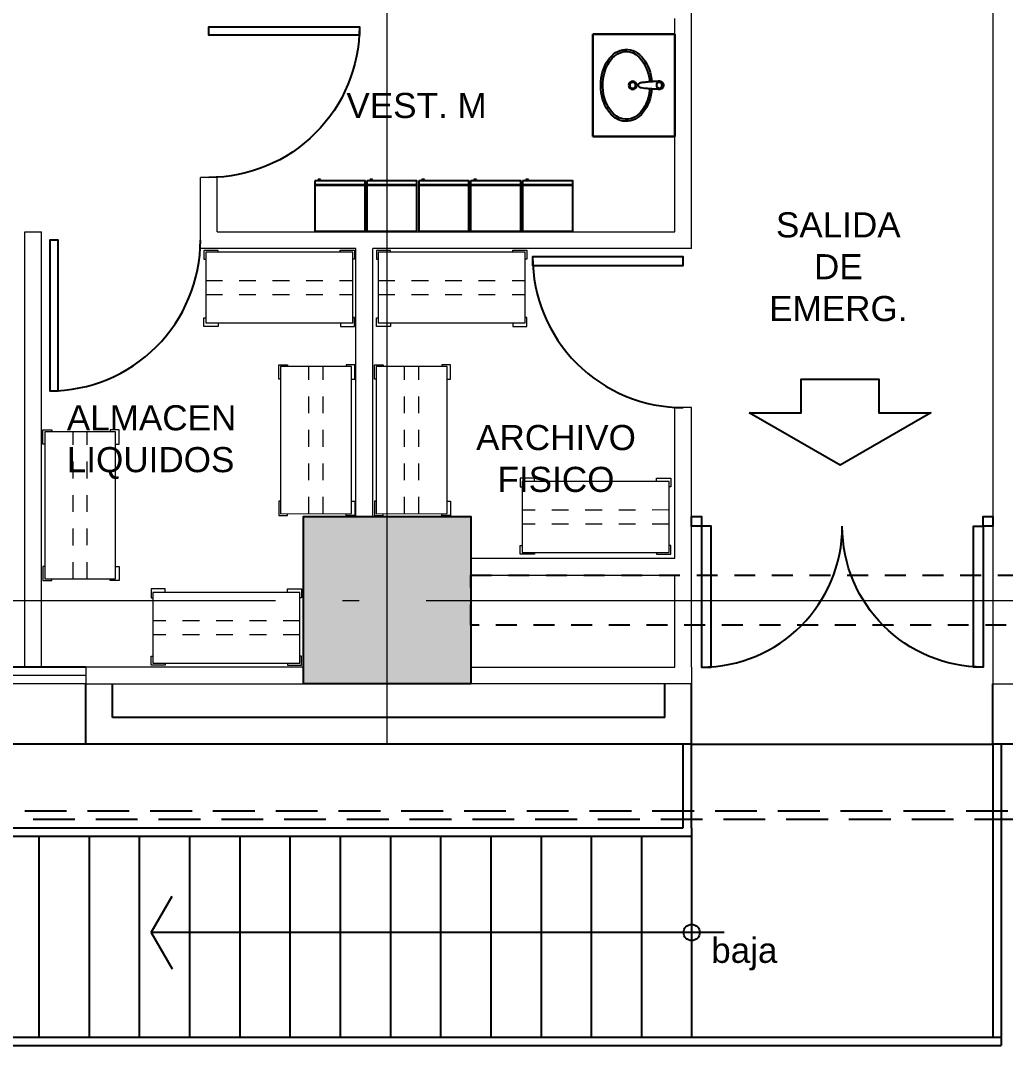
# Model space of a CAD drawing. Header units: metres. Extents: x -22 to 564, y 0 to 143.
# Drawn here: x 323.42 to 329.3, y 31.37 to 37.49 of the extents above; entities that cross this region are included whole.
import ezdxf

# ---------------------------------------------------------------- set-up
doc = ezdxf.new("R2010")
doc.units = ezdxf.units.M
for name, pattern in [('EJES630', [6.3, 5.5, -0.4, 0, -0.4]), ('XREF 3N NEURO-ONCOLOGIA$0$CONTINU', [0]), ('XREF 3N NEURO-ONCOLOGIA$0$DASHED2', [0.375, 0.25, -0.125]), ('XREF 3N NEURO-ONCOLOGIA$0$HIDDEN2', [0.1875, 0.125, -0.0625]), ('XREF 3N NEURO-ONCOLOGIA$0$PDF_IMPORT', [1, 0.8, -0.2])]:
    doc.linetypes.add(name, pattern=pattern)
for name, color, linetype, lineweight in [('EJES', 11, 'EJES630', 0), ('XREF 3N NEURO-ONCOLOGIA$0$HERRERIAS', 1, 'Continuous', 18), ('XREF 3N NEURO-ONCOLOGIA$0$MUROS DE TABLAROCA', 150, 'Continuous', 13)]:
    doc.layers.add(name, color=color, linetype=linetype, lineweight=lineweight)
for name, color, linetype in [('TEXTO', 7, 'Continuous'), ('XREF 3N NEURO-ONCOLOGIA$0$-CG-M-WALL', 7, 'Continuous'), ('XREF 3N NEURO-ONCOLOGIA$0$CANCELES', 1, 'Continuous'), ('XREF 3N NEURO-ONCOLOGIA$0$COLUMNAS', 6, 'Continuous'), ('XREF 3N NEURO-ONCOLOGIA$0$CONTRAVENTEOS', 6, 'XREF 3N NEURO-ONCOLOGIA$0$HIDDEN2'), ('XREF 3N NEURO-ONCOLOGIA$0$ELEVADOR Y ESC', 8, 'Continuous'), ('XREF 3N NEURO-ONCOLOGIA$0$LAMINA MULTIPERFORADA', 9, 'Continuous'), ('XREF 3N NEURO-ONCOLOGIA$0$MOBILIARIO', 161, 'Continuous'), ('XREF 3N NEURO-ONCOLOGIA$0$MOBILIARIO FIJO', 40, 'Continuous'), ('XREF 3N NEURO-ONCOLOGIA$0$MUROS BAJOS', 2, 'Continuous'), ('XREF 3N NEURO-ONCOLOGIA$0$NOVIDESA', 11, 'Continuous'), ('XREF 3N NEURO-ONCOLOGIA$0$PUERTAS', 253, 'Continuous')]:
    doc.layers.add(name, color=color, linetype=linetype)
doc.styles.add('100 HM 15', font='arial.ttf', dxfattribs={"height": 0.15})
doc.styles.add('100 SUBTITULOS 30', font='arial.ttf', dxfattribs={"height": 0.3})

# ---------------------------------------------------------------- blocks, each defined once
blk = doc.blocks.new('XREF 3N NEURO-ONCOLOGIA$0$C-1')
at = {"layer": 'XREF 3N NEURO-ONCOLOGIA$0$-CG-M-WALL', "true_color": 0x636466}
h = blk.add_hatch(color=251, dxfattribs=at)
h.dxf.hatch_style = 1
h.paths.add_polyline_path([(-0.5, -0.5), (-0.5, 0.5), (0.5, 0.5), (0.5, -0.5)])
blk.add_lwpolyline([(-0.5, -0.5), (-0.5, 0.5), (0.5, 0.5), (0.5, -0.5)], close=True)
blk = doc.blocks.new('XREF 3N NEURO-ONCOLOGIA$0$CASILLDO')
for p, q in [((-0.15, -0.276), (0.15, -0.276)), ((-0.1304, -0.3), (-0.1304, -0.3092)), ((-0.1154, -0.3), (-0.1154, -0.3092)), ((-0.1154, -0.3092), (-0.1304, -0.3092))]:
    blk.add_line(p, q)
blk.add_lwpolyline([(-0.15, -0.3), (-0.15, 0), (0.15, 0), (0.15, -0.3)], close=True)
blk.add_lwpolyline([(-0.15, -0.28), (0.15, -0.28)])
blk = doc.blocks.new('XREF 3N NEURO-ONCOLOGIA$0$A$Ce8e868ac')
at = {"layer": 'XREF 3N NEURO-ONCOLOGIA$0$MOBILIARIO', "lineweight": 0}
for points in [[(0.3289, 0.1603), (0.3078, 0.1603), (0.3077, 0.2449), (0.3607, 0.2449), (0.3607, 0.2343)], [(0.7522, 0.1603), (0.7628, 0.1603), (0.7628, 0.245), (0.7099, 0.245), (0.7099, 0.2344)], [(0.329, -0.57), (0.3079, -0.57), (0.3079, -0.6546), (0.3608, -0.6546), (0.3608, -0.644)], [(0.7523, -0.5699), (0.7629, -0.5699), (0.7629, -0.6546), (0.71, -0.6546), (0.71, -0.644)]]:
    blk.add_lwpolyline(points, dxfattribs=at)
blk.add_lwpolyline([(0.3289, 0.2343), (0.7522, 0.2344), (0.7523, -0.644), (0.329, -0.644)], close=True, dxfattribs=at)
at = {"layer": 'XREF 3N NEURO-ONCOLOGIA$0$MOBILIARIO', "linetype": 'XREF 3N NEURO-ONCOLOGIA$0$PDF_IMPORT', "lineweight": 0, "ltscale": 0.031748}
for points in [[(0.4984, -0.644), (0.4982, 0.2344)], [(0.583, -0.644), (0.5829, 0.2344)]]:
    blk.add_lwpolyline(points, dxfattribs=at)
blk = doc.blocks.new('XREF 3N NEURO-ONCOLOGIA$0$XR-02$0$LAVABO.NORMATIVO')
at = {"layer": 'XREF 3N NEURO-ONCOLOGIA$0$MOBILIARIO FIJO'}
for p, q in [((-0.305, -0.49), (-0.305, 0)), ((-0.305, 0), (0.305, 0)), ((0.305, 0), (-0.305, 0)), ((-0.305, 0), (-0.305, -0.49)), ((0.305, -0.49), (0.305, 0)), ((0.305, 0), (0.305, -0.49)), ((0.305, -0.49), (-0.305, -0.49)), ((-0.305, -0.49), (0.305, -0.49))]:
    blk.add_line(p, q, dxfattribs=at)
at = {"layer": 'XREF 3N NEURO-ONCOLOGIA$0$MOBILIARIO FIJO', "linetype": 'ByBlock'}
for p, q in [((-0.0243, -0.0921), (-0.0244, -0.0934)), ((-0.0244, -0.0934), (-0.0244, -0.0942)), ((-0.0244, -0.0942), (-0.0243, -0.0949)), ((-0.024, -0.0894), (-0.0243, -0.0921)), ((-0.0243, -0.0949), (-0.0243, -0.0955)), ((-0.0243, -0.0955), (-0.0243, -0.096)), ((-0.0243, -0.096), (-0.0242, -0.0966)), ((-0.0242, -0.0966), (-0.0241, -0.0974)), ((-0.0241, -0.0974), (-0.0239, -0.0984)), ((-0.0234, -0.087), (-0.024, -0.0894)), ((-0.0239, -0.0984), (-0.0238, -0.0992)), ((-0.0238, -0.0992), (-0.0236, -0.1)), ((-0.0236, -0.1), (-0.0234, -0.1008)), ((-0.0227, -0.0847), (-0.0234, -0.087)), ((-0.0234, -0.1008), (-0.0231, -0.1015)), ((-0.0231, -0.1015), (-0.023, -0.1019)), ((-0.023, -0.1019), (-0.023, -0.1049)), ((-0.023, -0.1049), (-0.0228, -0.1112)), ((-0.0228, -0.1112), (-0.0227, -0.115)), ((-0.0216, -0.0822), (-0.0227, -0.0847)), ((-0.0227, -0.115), (-0.0225, -0.1194)), ((-0.0225, -0.1194), (-0.0223, -0.124)), ((-0.0202, -0.0798), (-0.0216, -0.0822)), ((-0.0191, -0.0783), (-0.0202, -0.0798)), ((-0.0172, -0.0761), (-0.0191, -0.0783)), ((-0.0151, -0.0741), (-0.0172, -0.0761)), ((-0.0135, -0.073), (-0.0151, -0.0741)), ((-0.0112, -0.0715), (-0.0135, -0.073)), ((-0.0091, -0.0705), (-0.0112, -0.0715)), ((-0.0068, -0.0696), (-0.0091, -0.0705)), ((-0.0048, -0.069), (-0.0068, -0.0696)), ((-0.0037, -0.0688), (-0.0048, -0.069)), ((-0.0023, -0.0686), (-0.0037, -0.0688)), ((-0.0007, -0.0684), (-0.0023, -0.0686)), ((0.001, -0.0684), (-0.0007, -0.0684)), ((0.0022, -0.0684), (0.001, -0.0684)), ((0.0031, -0.0685), (0.0022, -0.0684)), ((0.0044, -0.0686), (0.0031, -0.0685)), ((0.0064, -0.0689), (0.0044, -0.0686)), ((0.0074, -0.0692), (0.0064, -0.0689)), ((0.0089, -0.0696), (0.0074, -0.0692)), ((0.0104, -0.0702), (0.0089, -0.0696)), ((0.012, -0.0709), (0.0104, -0.0702)), ((0.0135, -0.0717), (0.012, -0.0709)), ((0.015, -0.0726), (0.0135, -0.0717)), ((0.0161, -0.0734), (0.015, -0.0726)), ((0.0174, -0.0743), (0.0161, -0.0734)), ((0.0185, -0.0753), (0.0174, -0.0743)), ((0.0196, -0.0765), (0.0185, -0.0753)), ((0.0205, -0.0775), (0.0196, -0.0765)), ((0.0216, -0.0789), (0.0205, -0.0775)), ((0.0223, -0.08), (0.0216, -0.0789)), ((0.0229, -0.0809), (0.0223, -0.08)), ((0.0236, -0.0821), (0.0229, -0.0809)), ((0.0242, -0.0833), (0.0236, -0.0821)), ((0.0247, -0.0847), (0.0242, -0.0833)), ((0.0243, -0.1254), (0.0246, -0.1195)), ((0.0246, -0.1195), (0.0248, -0.1123)), ((0.0251, -0.0858), (0.0247, -0.0847)), ((0.0248, -0.1123), (0.025, -0.1082)), ((0.025, -0.1082), (0.0251, -0.1019)), ((0.0253, -0.0863), (0.0251, -0.0858)), ((0.0251, -0.1019), (0.0257, -0.0997)), ((0.0251, -0.1019), (0.0251, -0.1019)), ((0.0257, -0.0876), (0.0253, -0.0863)), ((0.0259, -0.0887), (0.0257, -0.0876)), ((0.0257, -0.0997), (0.0262, -0.0967)), ((0.0262, -0.0904), (0.0259, -0.0887)), ((0.0264, -0.0923), (0.0262, -0.0904)), ((0.0262, -0.0967), (0.0264, -0.0945)), ((0.0264, -0.0945), (0.0264, -0.0923)), ((-0.0223, -0.124), (-0.0221, -0.1293)), ((-0.0221, -0.1293), (-0.0218, -0.1342)), ((-0.0218, -0.1342), (-0.0215, -0.1396)), ((-0.0215, -0.1396), (-0.0213, -0.1434)), ((-0.0213, -0.1434), (-0.0211, -0.1459)), ((-0.0211, -0.1459), (-0.0209, -0.1491)), ((-0.0209, -0.1491), (-0.0206, -0.1522)), ((-0.0206, -0.1522), (-0.0204, -0.1555)), ((-0.0204, -0.1555), (-0.0201, -0.1589)), ((-0.0201, -0.1589), (-0.0196, -0.1649)), ((-0.0196, -0.1649), (-0.0189, -0.1721)), ((-0.0189, -0.1721), (-0.0181, -0.1789)), ((-0.0181, -0.1789), (-0.0169, -0.19)), ((0.0195, -0.185), (0.0198, -0.1825)), ((0.0198, -0.1825), (0.02, -0.1804)), ((0.02, -0.1804), (0.0208, -0.1735)), ((0.0208, -0.1735), (0.0214, -0.1673)), ((0.0214, -0.1673), (0.0222, -0.1578)), ((0.0222, -0.1578), (0.0226, -0.1532)), ((0.0226, -0.1532), (0.0229, -0.1491)), ((0.0229, -0.1491), (0.0233, -0.1442)), ((0.0233, -0.1442), (0.0238, -0.1353)), ((0.0238, -0.1353), (0.0241, -0.1299)), ((0.0241, -0.1299), (0.0243, -0.1254)), ((-0.0169, -0.19), (-0.0157, -0.1988)), ((-0.0157, -0.1988), (-0.015, -0.204)), ((-0.015, -0.204), (-0.0149, -0.2046)), ((-0.0149, -0.2046), (-0.0147, -0.2056)), ((-0.0147, -0.2056), (-0.0145, -0.2063)), ((-0.0145, -0.2063), (-0.0143, -0.2071)), ((-0.0143, -0.2071), (-0.0138, -0.2082)), ((-0.0138, -0.2082), (-0.0133, -0.2094)), ((-0.0133, -0.2094), (-0.0126, -0.2105)), ((-0.0126, -0.2105), (-0.0117, -0.2117)), ((-0.0117, -0.2117), (-0.0102, -0.2135)), ((-0.0102, -0.2135), (-0.0089, -0.2146)), ((-0.0089, -0.2146), (-0.0077, -0.2154)), ((-0.0077, -0.2154), (-0.0065, -0.2161)), ((-0.0065, -0.2161), (-0.0048, -0.2169)), ((-0.0048, -0.2169), (-0.0035, -0.2173)), ((-0.0035, -0.2173), (-0.002, -0.2177)), ((-0.002, -0.2177), (-0.0008, -0.2179)), ((-0.0008, -0.2179), (0.0008, -0.218)), ((0.0008, -0.218), (0.0027, -0.2179)), ((0.0027, -0.2179), (0.0037, -0.2177)), ((0.0037, -0.2177), (0.0056, -0.2173)), ((0.0056, -0.2173), (0.0072, -0.2168)), ((0.0072, -0.2168), (0.0088, -0.216)), ((0.0088, -0.216), (0.0106, -0.2149)), ((0.0106, -0.2149), (0.0116, -0.214)), ((0.0116, -0.214), (0.0128, -0.2129)), ((0.0128, -0.2129), (0.014, -0.2114)), ((0.014, -0.2114), (0.0152, -0.2097)), ((0.0152, -0.2097), (0.0162, -0.2076)), ((0.0162, -0.2076), (0.0167, -0.2057)), ((0.0167, -0.2057), (0.017, -0.2046)), ((0.017, -0.2046), (0.0173, -0.2024)), ((0.0173, -0.2024), (0.0176, -0.2004)), ((0.0176, -0.2004), (0.0179, -0.1983)), ((0.0179, -0.1983), (0.0182, -0.196)), ((0.0182, -0.196), (0.0184, -0.194)), ((0.0184, -0.194), (0.0187, -0.1919)), ((0.0187, -0.1919), (0.0189, -0.19)), ((0.0189, -0.19), (0.0191, -0.1882)), ((0.0191, -0.1882), (0.0195, -0.185))]:
    blk.add_line(p, q, dxfattribs=at)
at = {"layer": 'XREF 3N NEURO-ONCOLOGIA$0$MOBILIARIO FIJO', "linetype": 'Continuous'}
blk.add_circle((0.001, -0.0938), 0.0171, dxfattribs=at)
at = {"layer": 'XREF 3N NEURO-ONCOLOGIA$0$MOBILIARIO FIJO'}
for radius in [0.025, 0.0175]:
    blk.add_circle((0, -0.2523), radius, dxfattribs=at)
at = {"layer": 'XREF 3N NEURO-ONCOLOGIA$0$MOBILIARIO FIJO', "linetype": 'Continuous'}
for centre, radius, start, end in [((0.001, -0.0938), 0.0254, 0, 198.6555), ((0.001, -0.0938), 0.0242, 359.53294, 180.46706), ((0.8216, -0.0871), 0.8447, 180.46706, 187.95688), ((-0.8195, -0.0871), 0.8447, 352.04312, 359.53294), ((0.0011, -0.0938), 0.0254, 341.33754, 0.00356), ((0.001, -0.2018), 0.0162, 187.95688, 352.04312)]:
    blk.add_arc(centre, radius, start, end, dxfattribs=at)
at = {"layer": 'XREF 3N NEURO-ONCOLOGIA$0$MOBILIARIO FIJO'}
blk.add_ellipse((0, -0.2907), major_axis=(-0.215, 0), ratio=0.709302, start_param=4.791428, end_param=10.916607, dxfattribs=at)
blk.add_open_spline([(-0.0163, -0.1507), (-0.0558, -0.153), (-0.0942, -0.1635), (-0.1837, -0.2123), (-0.2121, -0.2654), (-0.1879, -0.3629), (-0.1336, -0.4082), (0.0089, -0.4403), (0.0926, -0.4256), (0.1966, -0.3523), (0.2151, -0.2979), (0.1733, -0.2026), (0.1106, -0.1621), (0.0301, -0.1518), (0.0232, -0.1511), (0.0163, -0.1507)], degree=3, knots=[4.791428, 4.791428, 4.791428, 4.791428, 5.367357, 5.367357, 6.457084, 6.457084, 7.54681, 7.54681, 8.636537, 8.636537, 9.726264, 9.726264, 10.81599, 10.81599, 10.916607, 10.916607, 10.916607, 10.916607], dxfattribs=at)
blk = doc.blocks.new('XREF 3N NEURO-ONCOLOGIA')
at = {"layer": 'XREF 3N NEURO-ONCOLOGIA$0$CANCELES'}
for points in [[(2.2001, 9.8001), (2.258, 9.8001), (2.258, 9.7422), (2.2001, 9.7422)], [(2.2001, 8.0579), (2.2579, 8.0579), (2.2579, 8.0001), (2.2001, 8.0001)]]:
    blk.add_lwpolyline(points, close=True, dxfattribs=at)
for points in [[(1.358, 9.7422), (1.358, 9.6843), (2.2001, 9.6843), (2.2001, 9.7422), (1.358, 9.7422, 0.414213), (2.2001, 8.9001, 0.414213)], [(1.358, 8.0579), (1.358, 8.1158), (2.2001, 8.1158), (2.2001, 8.0579), (1.358, 8.0579, -0.414213), (2.2001, 8.9001, -0.414213)]]:
    blk.add_lwpolyline(points, format="xyb", dxfattribs=at)
at = {"layer": 'XREF 3N NEURO-ONCOLOGIA$0$CONTRAVENTEOS', "color": 3, "elevation": 0}
blk.add_lwpolyline([(1.908, 11.1201), (1.908, 6.1201), (1.608, 6.1201), (1.608, 11.1201)], close=True, dxfattribs=at)
at = {"layer": 'XREF 3N NEURO-ONCOLOGIA$0$ELEVADOR Y ESC', "linetype": 'XREF 3N NEURO-ONCOLOGIA$0$CONTINU'}
for p, q in [((-0.902, 19.1001, 0), (-0.902, 7.9501, 0)), ((-0.852, 19.1001, 0), (-0.852, 7.9501, 0)), ((0.3479, 19.1001, 0), (0.3479, 9.8001, 0)), ((0.3979, 19.1001, 0), (0.3979, 9.8501, 0)), ((0.3479, 13.7001, 0), (-0.8521, 13.7001, 0)), ((0.3479, 13.4001, 0), (-0.8521, 13.4001, 0)), ((0.3479, 13.1001, 0), (-0.8521, 13.1001, 0)), ((-0.2271, 13.0289, 0), (-0.4433, 12.904, 0)), ((-0.2271, 9.6063, 0), (-0.2271, 13.0289, 0)), ((-0.2271, 13.0289, 0), (-0.0108, 12.904, 0)), ((0.3479, 12.8001, 0), (-0.8521, 12.8001, 0)), ((0.3479, 12.5001, 0), (-0.8521, 12.5001, 0)), ((0.3479, 12.2001, 0), (-0.8521, 12.2001, 0)), ((0.3479, 11.9001, 0), (-0.8521, 11.9001, 0)), ((0.3479, 11.6001, 0), (-0.8521, 11.6001, 0)), ((0.3479, 11.3001, 0), (-0.8521, 11.3001, 0)), ((0.3479, 11.0001, 0), (-0.8521, 11.0001, 0)), ((0.3479, 10.7001, 0), (-0.8521, 10.7001, 0)), ((0.3479, 10.4001, 0), (-0.8521, 10.4001, 0)), ((0.3479, 10.1001, 0), (-0.8521, 10.1001, 0)), ((0.3979, 9.8001, 0), (-0.8521, 9.8001, 0)), ((0.3979, 9.8501, 0), (0.898, 9.8501, 0)), ((0.3979, 9.8001, 0), (0.898, 9.8001, 0)), ((0.898, 9.8001, 0), (0.898, 7.9999, 0)), ((0.898, 7.9999, 0), (-0.852, 8.0001, 0)), ((0.898, 7.9501, 0), (-0.902, 7.9501, 0))]:
    blk.add_line(p, q, dxfattribs=at)
blk.add_circle((-0.2271, 9.8001, 0), 0.0484, dxfattribs=at)
at = {"layer": 'XREF 3N NEURO-ONCOLOGIA$0$HERRERIAS'}
for p, q in [((1.258, 13.4201, 0), (1.258, 15.8201, 0)), ((1.308, 13.4201, 0), (1.308, 15.8201, 0))]:
    blk.add_line(p, q, dxfattribs=at)
at = {"layer": 'XREF 3N NEURO-ONCOLOGIA$0$LAMINA MULTIPERFORADA', "linetype": 'XREF 3N NEURO-ONCOLOGIA$0$DASHED2', "elevation": 0}
for points in [[(0.448, 53.3501), (18.2205, 53.3501), (18.2205, 27.6805), (23.518, 27.6803), (23.518, -1.8899), (0.448, -1.8899)], [(0.498, 53.3001), (18.1705, 53.3001), (18.1705, 27.6305), (23.468, 27.6303), (23.468, -1.8399), (0.498, -1.8399)]]:
    blk.add_lwpolyline(points, close=True, dxfattribs=at)
at = {"layer": 'XREF 3N NEURO-ONCOLOGIA$0$MUROS BAJOS'}
for p, q in [((0.898, 13.4201), (0.898, 15.8201)), ((1.358, 13.4201), (1.358, 15.8201))]:
    blk.add_line(p, q, dxfattribs=at)
at = {"layer": 'XREF 3N NEURO-ONCOLOGIA$0$MUROS DE TABLAROCA'}
for p, q in [((1.358, 13.7851), (3.958, 13.7851)), ((1.358, 13.7851), (1.358, 13.6851)), ((3.958, 13.7851), (3.958, 13.6851)), ((1.358, 13.6851), (3.958, 13.6851)), ((3.858, 12.7351), (4.283, 12.7351)), ((3.858, 11.8056), (3.858, 12.7351)), ((4.283, 12.6351), (4.283, 12.7351)), ((3.958, 12.6351), (4.283, 12.6351)), ((3.958, 12.6351), (3.958, 9.9001)), ((2.258, 11.8056), (3.858, 11.8056)), ((2.258, 11.7056), (3.858, 11.7056)), ((3.858, 9.8001), (3.858, 11.7056)), ((1.358, 9.9001), (1.908, 9.9001)), ((2.008, 9.9001), (2.908, 9.9001)), ((2.908, 9.8001), (2.908, 9.9001)), ((3.958, 9.9001), (5.233, 9.9001)), ((1.358, 9.8001), (2.908, 9.8001)), ((3.858, 9.8001), (9.108, 9.8001)), ((9.108, 7.9999), (1.358, 7.9999))]:
    blk.add_line(p, q, dxfattribs=at)
blk.add_lwpolyline([(1.258, 12.1201), (1.358, 12.1201), (1.358, 13.4201), (1.258, 13.4201)], close=True, dxfattribs=at)
for points in [[(1.358, 9.8001), (1.258, 9.8001), (1.258, 11.1201), (1.358, 11.1201), (1.358, 9.9001)], [(1.358, 7.9999), (1.258, 7.9999), (1.258, 6.1201), (1.358, 6.1201)]]:
    blk.add_lwpolyline(points, dxfattribs=at)
at = {"layer": 'XREF 3N NEURO-ONCOLOGIA$0$MUROS DE TABLAROCA', "elevation": 0}
for points in [[(1.908, 11.1201), (1.908, 9.9001)], [(2.008, 11.1201), (2.008, 9.9001)]]:
    blk.add_lwpolyline(points, dxfattribs=at)
at = {"layer": 'XREF 3N NEURO-ONCOLOGIA$0$NOVIDESA'}
for p, q in [((0.898, 13.4201), (1.258, 13.4201)), ((1.058, 13.2601), (1.258, 13.2601)), ((1.058, 9.9601), (1.258, 9.9601)), ((0.898, 9.8001), (1.258, 9.8001)), ((0.898, 7.9999), (1.258, 7.9999))]:
    blk.add_line(p, q, dxfattribs=at)
for points in [[(0.898, 9.8001), (0.898, 13.4201)], [(1.058, 9.9601), (1.058, 13.2601)], [(0.898, 3.8201), (0.898, 7.9999)]]:
    blk.add_lwpolyline(points, dxfattribs=at)
at = {"layer": 'XREF 3N NEURO-ONCOLOGIA$0$PUERTAS'}
for points in [[(3.008, 13.6351), (3.008, 13.5851), (3.908, 13.5851), (3.908, 13.6351), (3.008, 13.6351, 0.414214), (3.908, 12.7351)], [(5.183, 11.7851), (5.133, 11.7851), (5.133, 12.6851), (5.183, 12.6851), (5.183, 11.7851, -0.414214), (4.283, 12.6851)], [(3.808, 10.7501), (3.758, 10.7501), (3.758, 9.8501), (3.808, 9.8501), (3.808, 10.7501, 0.414214), (2.908, 9.8501)]]:
    blk.add_lwpolyline(points, format="xyb", dxfattribs=at)
at = {"layer": 'XREF 3N NEURO-ONCOLOGIA$0$COLUMNAS'}
blk.add_blockref('XREF 3N NEURO-ONCOLOGIA$0$C-1', (1.758, 11.6201), dxfattribs=at)
at = {"layer": 'XREF 3N NEURO-ONCOLOGIA$0$MOBILIARIO', "xscale": -1}
for name, p, rotation in [('XREF 3N NEURO-ONCOLOGIA$0$A$Ce8e868ac', (2.5297, 12.9133), 270.016477023948), ('XREF 3N NEURO-ONCOLOGIA$0$A$Ce8e868ac', (2.1332, 12.7853), 0.01647702394796724), ('XREF 3N NEURO-ONCOLOGIA$0$A$Ce8e868ac', (3.0848, 12.0593), 180.016477023948), ('XREF 3N NEURO-ONCOLOGIA$0$A$Ce8e868ac', (2.9188, 11.5041), 270.016477023948), ('XREF 3N NEURO-ONCOLOGIA$0$CASILLDO', (3.9618, 11.9015), 90), ('XREF 3N NEURO-ONCOLOGIA$0$A$Ce8e868ac', (2.9188, 10.9328), 270.016477023948), ('XREF 3N NEURO-ONCOLOGIA$0$CASILLDO', (3.9618, 11.5912), 90), ('XREF 3N NEURO-ONCOLOGIA$0$CASILLDO', (3.9618, 11.5912), 90), ('XREF 3N NEURO-ONCOLOGIA$0$A$Ce8e868ac', (3.0848, 11.029), 180.016477023948), ('XREF 3N NEURO-ONCOLOGIA$0$CASILLDO', (3.9618, 11.2809), 90), ('XREF 3N NEURO-ONCOLOGIA$0$CASILLDO', (3.9618, 10.9706), 90), ('XREF 3N NEURO-ONCOLOGIA$0$A$Ce8e868ac', (2.7948, 10.5795), 0.01647702394796724), ('XREF 3N NEURO-ONCOLOGIA$0$CASILLDO', (3.9618, 10.6603), 90)]:
    blk.add_blockref(name, p, dxfattribs=dict(at, rotation=rotation))
at = {"layer": 'XREF 3N NEURO-ONCOLOGIA$0$MOBILIARIO FIJO', "xscale": -1, "rotation": 180.0001148145601}
blk.add_blockref('XREF 3N NEURO-ONCOLOGIA$0$XR-02$0$LAVABO.NORMATIVO', (4.833, 9.9001), dxfattribs=at)

msp = doc.modelspace()

# ---------------------------------------------------------------- block references
at = {"rotation": 90}
msp.add_blockref('XREF 3N NEURO-ONCOLOGIA', (337.2286, 32.2671), dxfattribs=at)

# ---------------------------------------------------------------- next in the draw order: linework, layer by layer
at = {"elevation": 0}
msp.add_lwpolyline([(327.7726, 35.1443), (328.0837, 35.1443), (328.0837, 35.3443), (328.5459, 35.3443), (328.5459, 35.1443), (328.857, 35.1443), (328.3148, 34.8313)], close=True, dxfattribs=at)
at = {"layer": 'EJES'}
for p, q in [((325.6096, 33.1657), (325.6084, 58.5478)), ((281.0427, 34.0228), (337.4581, 34.0228))]:
    msp.add_line(p, q, dxfattribs=at)

# ---------------------------------------------------------------- next in the draw order: texts
at = {"layer": 'TEXTO', "char_height": 0.15, "attachment_point": 1}
for s, insert, width, style in [('VEST. M', (325.3656, 37.0551), 1.151613, '100 SUBTITULOS 30'), ('\\pxqc;SALIDA \\PDE \\PEMERG.', (326.881, 36.342, -0.0009), 2.847591, '100 SUBTITULOS 30'), ('ALMACEN LIQUIDOS', (323.6952, 35.1896, 0), 1.315335, '100 SUBTITULOS 30'), ('\\pxqc;ARCHIVO FISICO', (325.9603, 35.0716), 1.315335, '100 SUBTITULOS 30'), ('baja', (327.5451, 32.0087, 0), 0.576947, '100 HM 15')]:
    msp.add_mtext(s, dxfattribs=dict(at, insert=insert, width=width, style=style))

doc.saveas('drawing.dxf')
